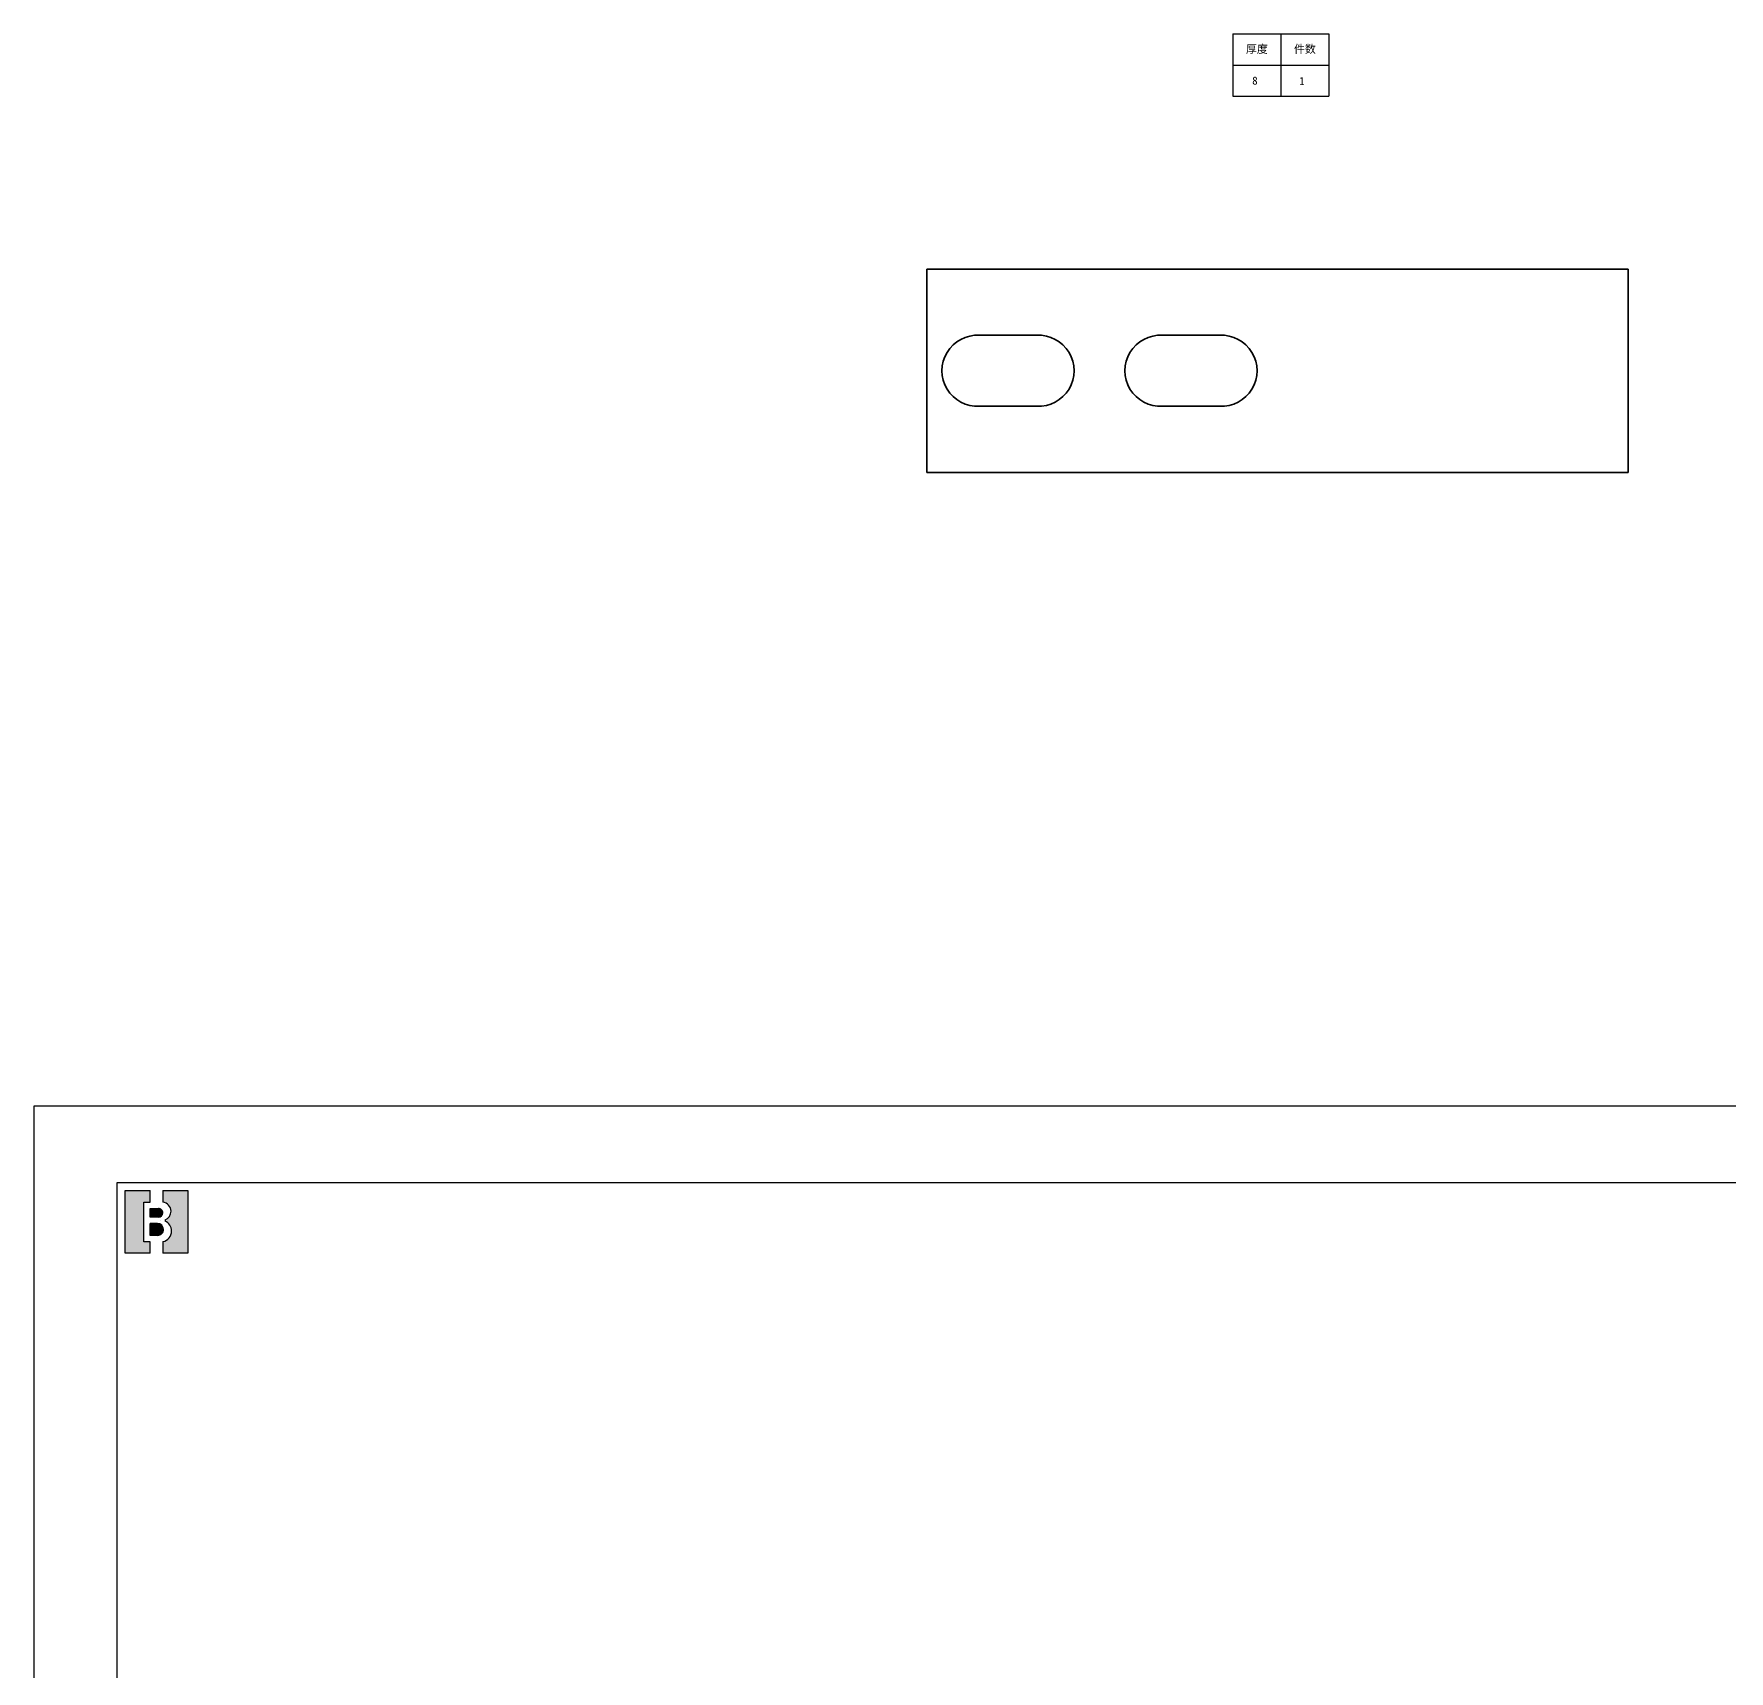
# Model space of a CAD drawing. Header units: inches. Extents: x 23 to 1845, y 4 to 536.
# Drawn here: x 1511 to 1677.7, y 192.4 to 353.5 of the extents above; entities that cross this region are included whole.
import ezdxf
from ezdxf.enums import TextEntityAlignment as Align

# ---------------------------------------------------------------- set-up
doc = ezdxf.new("R2010")
doc.units = ezdxf.units.IN
doc.header["$MEASUREMENT"] = 0
doc.layers.add('title_frame', color=7, linetype='Continuous')
doc.layers.add('标注线', color=3, linetype='Continuous', lineweight=25)
doc.styles.get("Standard").update_dxf_attribs({"font": 'txt', "bigfont": 'gbcbig.shx'})
doc.styles.add('宋体', font='')
doc.styles.get('宋体').set_extended_font_data('SimSun')

# ---------------------------------------------------------------- blocks, each defined once
blk = doc.blocks.new('B\\M+18B40\\M+196A7\\M+100CF\\M+100B0\\M+100B8')
blk.add_hatch(color=1).paths.add_polyline_path([(0.3999999986702711, 0.8149999997779807), (0.3999999986702711, 0.9999999997779806), (-1.3297288e-09, 0.9999999997779806), (-1.3297288e-09, -2.220193e-10), (0.3999999986702711, -2.220193e-10), (0.3999999986702711, 0.1849999997779807), (0.2999999986702711, 0.1849999997779807), (0.2999999986702711, 0.8149999997779807)])
h = blk.add_hatch(color=1)
edge = h.paths.add_edge_path()
edge.add_line((0.5999999986702714, 0.9999999997779806), (0.5999999986702718, 0.8142220507965398))
edge.add_arc((0.5849999986702712, 0.6699999997779816), 0.1449999999999991, -5.115907697472721e-13, 84.06222754839428, ccw=False)
edge.add_arc((0.5849999986702707, 0.6699999997779802), 0.1449999999999993, -69.82872865353448, 1.1368683772161603e-13, ccw=False)
edge.add_line((0.6349999986702715, 0.5338934238898192), (0.6349999986702711, 0.5120827805020305))
edge.add_arc((0.5699999986702688, 0.3549999997779789), 0.1700000000000021, 3.979039320256561e-13, 67.5204943905955, ccw=False)
edge.add_arc((0.5699999986702724, 0.3549999997779802), 0.1699999999999993, -79.83575137827683, 0, ccw=False)
edge.add_line((0.5999999986702714, 0.1876679944711657), (0.5999999986702714, -2.220192918400699e-10))
edge.add_line((0.5999999986702714, -2.220193e-10), (0.9999999986702712, -2.220193e-10))
edge.add_line((0.9999999986702712, -2.220193e-10), (0.9999999986702712, 0.9999999997779806))
edge.add_line((0.9999999986702712, 0.9999999997779806), (0.5999999986702714, 0.9999999997779806))
h = blk.add_hatch(color=1)
edge = h.paths.add_edge_path()
edge.add_arc((0.5299999986702706, 0.6449999997779808), 0.07, 359.9999999999989, 450)
edge.add_line((0.5299999986702706, 0.7149999997779806), (0.3999999986702711, 0.7149999997779806))
edge.add_line((0.3999999986702711, 0.7149999997779806), (0.3999999986702711, 0.5749999997779809))
edge.add_line((0.3999999986702711, 0.5749999997779809), (0.5299999986702701, 0.5749999997779809))
edge.add_arc((0.5299999986702701, 0.6449999997779808), 0.07, 270, 359.9999999999999)
h = blk.add_hatch(color=1)
edge = h.paths.add_edge_path()
edge.add_arc((0.5149999986702705, 0.3799999997779802), 0.095, 1.018e-13, 90)
edge.add_line((0.5149999986702705, 0.4749999997779804), (0.3999999986702711, 0.4749999997779808))
edge.add_line((0.3999999986702711, 0.4749999997779808), (0.3999999986702711, 0.2849999997779809))
edge.add_line((0.3999999986702711, 0.2849999997779809), (0.5149999986702718, 0.2849999997779809))
edge.add_arc((0.5149999986702718, 0.379999999777981), 0.095, 270, 360.0000000000003)
at = {"color": 1}
for p, q in [((-1.3297288e-09, -2.220193e-10), (-1.3297288e-09, 0.9999999997779806)), ((-1.3297288e-09, 0.9999999997779806), (0.3999999986702711, 0.9999999997779806)), ((0.2999999986702711, 0.8149999997779807), (0.3999999986702711, 0.8149999997779807)), ((0.2999999986702711, 0.1849999997779807), (0.2999999986702711, 0.8149999997779807)), ((0.3999999986702711, 0.8149999997779807), (0.3999999986702711, 0.9999999997779806)), ((0.5999999986702714, 0.9999999997779806), (0.5999999986702718, 0.8142220507965398)), ((0.5999999986702714, 0.9999999997779806), (0.9999999986702712, 0.9999999997779806)), ((0.9999999986702712, 0.9999999997779806), (0.9999999986702712, -2.220193e-10)), ((0.3999999986702711, 0.7149999997779806), (0.5299999986702706, 0.7149999997779806)), ((0.3999999986702711, 0.5749999997779809), (0.3999999986702711, 0.7149999997779806)), ((0.5299999986702701, 0.5749999997779809), (0.3999999986702711, 0.5749999997779809)), ((0.5999999986702705, 0.6449999997779794), (0.59999999867027, 0.6449999997779803)), ((0.7299999986702704, 0.6699999997779807), (0.7299999986702704, 0.6699999997779802)), ((0.5149999986702705, 0.4749999997779804), (0.3999999986702711, 0.4749999997779808)), ((0.3999999986702711, 0.2849999997779809), (0.3999999986702711, 0.4749999997779808)), ((0.5149999986702718, 0.2849999997779809), (0.3999999986702711, 0.2849999997779809)), ((0.5699999986702711, 0.5249999997779802), (0.5699999986702716, 0.5249999997779807)), ((0.6099999986702707, 0.3799999997779806), (0.609999998670272, 0.3799999997779815)), ((0.6349999986702715, 0.5338934238898192), (0.6349999986702711, 0.5120827805020305)), ((0.739999998670271, 0.3549999997779802), (0.739999998670271, 0.3549999997779802)), ((0.3999999986702711, 0.1849999997779807), (0.2999999986702711, 0.1849999997779807)), ((0.3999999986702711, -2.220193e-10), (0.3999999986702711, 0.1849999997779807)), ((0.5999999986702714, 0.1876679944711657), (0.5999999986702714, -2.220193e-10)), ((0.3999999986702711, -2.220193e-10), (-1.3297288e-09, -2.220193e-10)), ((0.9999999986702712, -2.220193e-10), (0.5999999986702714, -2.220193e-10))]:
    blk.add_line(p, q, dxfattribs=at)
for centre, radius, start, end in [((0.5849999986702712, 0.6699999997779816), 0.1449999999999991, 359.9999999999995, 84.06222754839432), ((0.5299999986702706, 0.6449999997779808), 0.07, 359.9999999999989, 90), ((0.5299999986702701, 0.6449999997779808), 0.07, 270, 359.9999999999999), ((0.5849999986702707, 0.6699999997779802), 0.1449999999999993, 290.1712713464655, 1.781e-13), ((0.5149999986702705, 0.3799999997779802), 0.095, 1.018e-13, 90), ((0.5149999986702718, 0.379999999777981), 0.095, 270, 2.799e-13), ((0.5699999986702724, 0.3549999997779802), 0.1699999999999993, 280.1642486217232, 0), ((0.5699999986702688, 0.3549999997779789), 0.1700000000000021, 4.58e-13, 67.52049439059552)]:
    blk.add_arc(centre, radius, start, end, dxfattribs=at)
blk.add_attdef('B機密ﾏｰｸ', (-0.0857467348302255, 1.074949466596297), '', height=0.2)
blk = doc.blocks.new('*T115')
at = {"layer": '标注线', "color": 0, "linetype": 'ByBlock', "lineweight": -2, "transparency": 16777216}
for p, q in [((0, 0), (120, 0)), ((0, 0), (0, -78)), ((60, 0), (60, -78)), ((120, 0), (120, -78)), ((0, -39), (120, -39)), ((0, -78), (120, -78))]:
    blk.add_line(p, q, dxfattribs=at)
at = {"layer": '标注线', "color": 0, "transparency": 16777216, "char_height": 10, "width": 57, "attachment_point": 5}
for s, insert in [('{\\fSimSun|b0|i0|c134|p2;厚度}', (30, -19.5)), ('{\\fSimSun|b0|i0|c134|p2;件数}', (90, -19.5))]:
    blk.add_mtext(s, dxfattribs=dict(at, insert=insert))
blk = doc.blocks.new('加工参数')
blk.add_blockref('*T115', (-60, 78))
at = {"layer": '标注线', "color": 0, "style": '宋体'}
for tag, p in [('6', (-32.40041996745276, 14.62563259992748)), ('1', (26.25190867600031, 14.02141627221135))]:
    blk.add_attdef(tag, text='', height=10, dxfattribs=at).set_placement(p, align=Align.CENTER)

msp = doc.modelspace()

# ---------------------------------------------------------------- linework, layer by layer
at = {"color": 7, "lineweight": 35}
for p, q in [((1598.799605525915, 310.325884221118), (1598.799605525915, 330.325884221118)), ((1667.819605525915, 330.325884221118), (1598.799605525915, 330.325884221118)), ((1667.819605525915, 310.325884221118), (1667.819605525915, 330.325884221118)), ((1603.977339900915, 323.8213676195555), (1609.621871150915, 323.8213676195555)), ((1621.977339900915, 323.8213676195555), (1627.621871150915, 323.8213676195555)), ((1609.621871150915, 316.8304008226805), (1603.977339900915, 316.8304008226805)), ((1627.621871150915, 316.8304008226805), (1621.977339900915, 316.8304008226805)), ((1667.819605525915, 310.325884221118), (1598.799605525915, 310.325884221118))]:
    msp.add_line(p, q, dxfattribs=at)
for centre, start, end in [((1603.799605525915, 320.325884221118), 87.08949497445876, 272.9105050255412), ((1609.799605525915, 320.325884221118), 267.0894967960802, 92.91050320391983), ((1621.799605525915, 320.325884221118), 87.08949497445876, 272.9105050255412), ((1627.799605525915, 320.325884221118), 267.0894967960802, 92.91050320391983)]:
    msp.add_arc(centre, 3.5, start, end, dxfattribs=at)
at = {"layer": 'title_frame', "color": 4}
msp.add_lwpolyline([(1844.517908584838, 247.9681182432823), (1510.961544948486, 247.9681182432823), (1510.961544948486, 12.09611824327931), (1844.517908584838, 12.09611824327931)], close=True, dxfattribs=at)
at = {"layer": 'title_frame'}
msp.add_lwpolyline([(1519.161472221198, 240.4531727887361), (1836.317981312111, 240.4531727887361), (1836.317981312111, 19.61106369782556), (1519.161472221198, 19.61106369782556)], close=True, dxfattribs=at)

# ---------------------------------------------------------------- block references
at = {"xscale": 0.07874015748031496, "yscale": 0.07874015748031496, "zscale": 0.07874015748031496}
msp.add_blockref('加工参数', (1633.641555621878, 347.321941757991), dxfattribs=at).add_auto_attribs({'1': '1', '6': '8'})
at = {"layer": 'title_frame', "xscale": 6.177741818173672, "yscale": 6.177741818173672, "zscale": 6.177741818181818}
msp.add_blockref('B\\M+18B40\\M+196A7\\M+100CF\\M+100B0\\M+100B8', (1519.939770411251, 233.4971327900994), dxfattribs=at)

doc.saveas('drawing.dxf')
